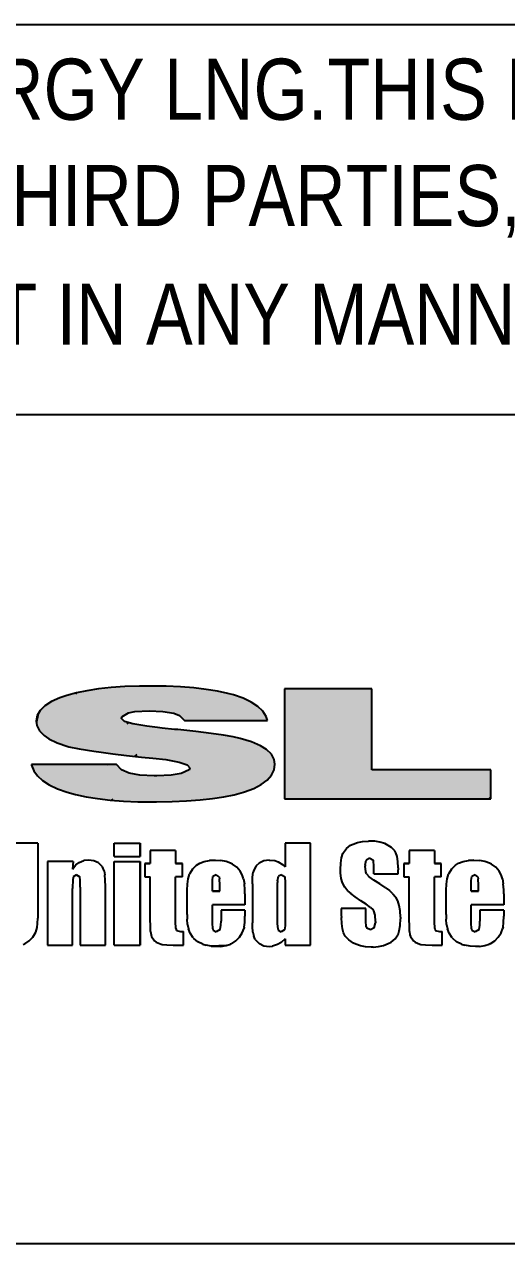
# Model space of a CAD drawing. Header units: millimetres. Extents: x -541 to 54, y -143 to 278.
# Drawn here: x -4.33 to 2.85, y -56.85 to -38.71 of the extents above; entities that cross this region are included whole.
import ezdxf

# ---------------------------------------------------------------- set-up
doc = ezdxf.new("R2010")
doc.units = ezdxf.units.MM
doc.styles.add('Arial Narrow', font='ARIALN.TTF', dxfattribs={"height": 0.2})

# ---------------------------------------------------------------- blocks, each defined once
blk = doc.blocks.new('Unknown-234527772-4032')
at = {"linetype": 'Continuous'}
for points in [[(-2.218, -48.555), (-2.448, -48.552), (-4.096, -48.914)], [(-2.448, -48.552), (-2.614, -48.553), (-4.096, -48.914)], [(-2.614, -48.553), (-2.833, -48.561), (-4.096, -48.914)], [(-2.004, -48.564), (-2.218, -48.555), (-4.096, -48.914)], [(-2.833, -48.561), (-3.037, -48.574), (-4.096, -48.914)], [(-1.804, -48.58), (-2.004, -48.564), (-4.096, -48.914)], [(-3.037, -48.574), (-3.225, -48.594), (-4.096, -48.914)], [(-1.621, -48.601), (-1.804, -48.58), (-4.096, -48.914)], [(-3.225, -48.594), (-3.397, -48.621), (-4.096, -48.914)], [(-1.452, -48.628), (-1.621, -48.601), (-4.096, -48.914)], [(0.846, -48.593), (-0.458, -48.593), (0.846, -49.796)], [(-0.458, -48.593), (-0.458, -50.231), (0.846, -49.796)], [(-3.397, -48.621), (-3.555, -48.652), (-4.096, -48.914)], [(-1.3, -48.662), (-1.452, -48.628), (-4.096, -48.914)], [(-3.555, -48.652), (-3.698, -48.691), (-4.096, -48.914)], [(-1.217, -48.684), (-1.3, -48.662), (-4.096, -48.914)], [(-1.072, -48.734), (-1.217, -48.684), (-4.096, -48.914)], [(-3.698, -48.691), (-3.799, -48.725), (-4.096, -48.914)], [(-3.799, -48.725), (-3.926, -48.782), (-4.096, -48.914)], [(-0.95, -48.791), (-1.072, -48.734), (-4.096, -48.914)], [(-3.926, -48.782), (-4.025, -48.844), (-4.096, -48.914)], [(-0.853, -48.856), (-0.95, -48.791), (-4.096, -48.914)], [(-4.139, -48.99), (-4.153, -49.073), (-4.096, -48.914)], [(-4.153, -49.073), (-4.143, -49.139), (-4.096, -48.914)], [(-4.143, -49.139), (-4.104, -49.217), (-4.096, -48.914)], [(-4.104, -49.217), (-4.035, -49.289), (-4.096, -48.914)], [(-0.78, -48.927), (-0.853, -48.856), (-4.096, -48.914)], [(-4.035, -49.289), (-3.965, -49.337), (-4.096, -48.914)], [(-3.965, -49.337), (-3.841, -49.397), (-4.096, -48.914)], [(-3.841, -49.397), (-3.684, -49.45), (-4.096, -48.914)], [(-3.684, -49.45), (-3.668, -49.455), (-4.096, -48.914)], [(-3.668, -49.455), (-3.514, -49.487), (-4.096, -48.914)], [(-3.514, -49.487), (-3.296, -49.522), (-4.096, -48.914)], [(-3.296, -49.522), (-3.186, -49.537), (-4.096, -48.914)], [(-3.186, -49.537), (-3.012, -49.56), (-4.096, -48.914)], [(-3.012, -49.56), (-2.81, -49.583), (-4.096, -48.914)], [(-2.81, -49.583), (-2.583, -49.608), (-4.096, -48.914)], [(-2.583, -49.608), (-2.415, -49.624), (-4.096, -48.914)], [(-2.415, -49.624), (-2.225, -49.646), (-4.096, -48.914)], [(-2.225, -49.646), (-2.026, -49.682), (-4.096, -48.914)], [(-2.026, -49.682), (-1.907, -49.723), (-4.096, -48.914)], [(-1.907, -49.723), (-0.914, -50.074), (-4.096, -48.914)], [(-0.914, -50.074), (-0.801, -50.015), (-4.096, -48.914)], [(-0.801, -50.015), (-0.713, -49.95), (-4.096, -48.914)], [(-0.713, -49.95), (-0.65, -49.878), (-4.096, -48.914)], [(-0.65, -49.878), (-0.612, -49.799), (-4.096, -48.914)], [(-0.612, -49.799), (-0.6, -49.714), (-4.096, -48.914)], [(-0.6, -49.714), (-0.61, -49.643), (-4.096, -48.914)], [(-0.61, -49.643), (-0.652, -49.566), (-4.096, -48.914)], [(-0.652, -49.566), (-0.724, -49.496), (-4.096, -48.914)], [(-0.724, -49.496), (-0.814, -49.442), (-4.096, -48.914)], [(-0.814, -49.442), (-0.949, -49.384), (-4.096, -48.914)], [(-0.949, -49.384), (-2.504, -49.151), (-4.096, -48.914)], [(-2.504, -49.151), (-2.715, -49.116), (-4.096, -48.914)], [(-2.715, -49.116), (-2.841, -49.077), (-4.096, -48.914)], [(-2.841, -49.077), (-2.883, -49.034), (-4.096, -48.914)], [(-2.883, -49.034), (-2.879, -49.011), (-4.096, -48.914)], [(-2.879, -49.011), (-2.781, -48.949), (-4.096, -48.914)], [(-2.781, -48.949), (-2.685, -48.932), (-4.096, -48.914)], [(-2.685, -48.932), (-2.47, -48.921), (-4.096, -48.914)], [(-2.47, -48.921), (-0.78, -48.927), (-4.096, -48.914)], [(-2.266, -48.93), (-0.78, -48.927), (-2.47, -48.921)], [(-0.73, -49.005), (-0.78, -48.927), (-2.266, -48.93)], [(-2.104, -48.957), (-0.71, -49.065), (-2.266, -48.93)], [(-0.71, -49.065), (-0.73, -49.005), (-2.266, -48.93)], [(-2.02, -48.99), (-0.71, -49.065), (-2.104, -48.957)], [(-2.349, -49.17), (-2.504, -49.151), (-0.949, -49.384)], [(-1.947, -49.065), (-0.71, -49.065), (-2.02, -48.99)], [(-2.277, -49.178), (-2.349, -49.17), (-0.949, -49.384)], [(-2.094, -49.196), (-2.277, -49.178), (-0.949, -49.384)], [(-2.043, -49.2), (-2.094, -49.196), (-0.949, -49.384)], [(-1.777, -49.229), (-2.043, -49.2), (-0.949, -49.384)], [(-1.55, -49.257), (-1.777, -49.229), (-0.949, -49.384)], [(-1.365, -49.283), (-1.55, -49.257), (-0.949, -49.384)], [(-1.219, -49.309), (-1.365, -49.283), (-0.949, -49.384)], [(-1.118, -49.331), (-1.219, -49.309), (-0.949, -49.384)], [(-2.958, -49.72), (-4.225, -49.72), (-2.881, -49.799)], [(-2.881, -49.799), (-4.225, -49.72), (-2.768, -49.848)], [(-2.768, -49.848), (-4.225, -49.72), (-2.612, -49.876)], [(-4.225, -49.72), (-4.223, -49.728), (-2.612, -49.876)], [(-4.223, -49.728), (-4.19, -49.811), (-2.612, -49.876)], [(-2.612, -49.876), (-4.19, -49.811), (-2.399, -49.887)], [(-4.19, -49.811), (-4.135, -49.888), (-2.399, -49.887)], [(-2.357, -49.887), (-4.058, -49.958), (-2.143, -49.879)], [(-4.058, -49.958), (-3.959, -50.022), (-2.143, -49.879)], [(-3.959, -50.022), (-3.837, -50.08), (-2.143, -49.879)], [(-3.837, -50.08), (-3.693, -50.13), (-2.143, -49.879)], [(-2.143, -49.879), (-3.693, -50.13), (-1.996, -49.855)], [(-3.693, -50.13), (-3.567, -50.165), (-1.996, -49.855)], [(-3.567, -50.165), (-3.41, -50.199), (-1.996, -49.855)], [(-3.41, -50.199), (-3.239, -50.227), (-1.996, -49.855)], [(-3.239, -50.227), (-3.054, -50.248), (-1.996, -49.855)], [(-3.054, -50.248), (-2.855, -50.264), (-1.996, -49.855)], [(-2.855, -50.264), (-2.642, -50.273), (-1.996, -49.855)], [(-1.996, -49.855), (-2.642, -50.273), (-1.876, -49.797)], [(-2.642, -50.273), (-2.415, -50.276), (-1.876, -49.797)], [(-2.415, -50.276), (-2.36, -50.276), (-1.876, -49.797)], [(-2.36, -50.276), (-2.13, -50.272), (-1.876, -49.797)], [(-2.13, -50.272), (-1.914, -50.262), (-1.876, -49.797)], [(-1.876, -49.797), (-1.914, -50.262), (-1.867, -49.768)], [(-1.914, -50.262), (-1.713, -50.247), (-1.867, -49.768)], [(-1.867, -49.768), (-1.36, -50.2), (-1.907, -49.723)], [(-1.36, -50.2), (-1.206, -50.168), (-1.907, -49.723)], [(-1.206, -50.168), (-1.068, -50.13), (-1.907, -49.723)], [(-1.068, -50.13), (-1.053, -50.125), (-1.907, -49.723)], [(-1.053, -50.125), (-0.914, -50.074), (-1.907, -49.723)], [(-1.713, -50.247), (-1.529, -50.227), (-1.867, -49.768)], [(-1.529, -50.227), (-1.36, -50.2), (-1.867, -49.768)], [(0.846, -49.796), (-0.458, -50.231), (2.616, -50.231)], [(2.616, -49.796), (0.846, -49.796), (2.616, -50.231)], [(-2.399, -49.887), (-4.135, -49.888), (-2.357, -49.887)], [(-4.135, -49.888), (-4.058, -49.958), (-2.357, -49.887)]]:
    blk.add_hatch(color=3, dxfattribs=at).paths.add_polyline_path(points)
at = {"color": 7, "linetype": 'Continuous'}
for p, q in [((-28.739, -38.713), (38.951, -38.707)), ((-40.196, -44.512), (38.989, -44.512)), ((-40.193, -44.512), (38.989, -44.512)), ((-40.219, -56.848), (38.989, -56.848))]:
    blk.add_line(p, q, dxfattribs=at)
at = {"color": 3, "linetype": 'Continuous'}
for p, q in [((-3.225, -48.594), (-3.397, -48.621)), ((-3.037, -48.574), (-3.225, -48.594)), ((-2.833, -48.561), (-3.037, -48.574)), ((-2.614, -48.553), (-2.833, -48.561)), ((-2.448, -48.552), (-2.614, -48.553)), ((-2.218, -48.555), (-2.448, -48.552)), ((-2.004, -48.564), (-2.218, -48.555)), ((-1.804, -48.58), (-2.004, -48.564)), ((-1.621, -48.601), (-1.804, -48.58)), ((-1.452, -48.628), (-1.621, -48.601)), ((-0.458, -48.593), (-0.458, -50.231)), ((0.846, -48.593), (-0.458, -48.593)), ((0.846, -49.796), (0.846, -48.593)), ((-3.926, -48.782), (-4.025, -48.844)), ((-3.799, -48.725), (-3.926, -48.782)), ((-3.698, -48.691), (-3.799, -48.725)), ((-3.555, -48.652), (-3.698, -48.691)), ((-3.562, -48.67), (-3.542, -48.649)), ((-3.397, -48.621), (-3.555, -48.652)), ((-1.3, -48.662), (-1.452, -48.628)), ((-1.217, -48.684), (-1.3, -48.662)), ((-1.072, -48.734), (-1.217, -48.684)), ((-0.95, -48.791), (-1.072, -48.734)), ((-0.853, -48.856), (-0.95, -48.791)), ((-4.096, -48.914), (-4.139, -48.99)), ((-4.025, -48.844), (-4.096, -48.914)), ((-2.879, -49.011), (-2.781, -48.949)), ((-2.781, -48.949), (-2.685, -48.932)), ((-2.685, -48.932), (-2.47, -48.921)), ((-2.47, -48.921), (-2.266, -48.93)), ((-2.266, -48.93), (-2.104, -48.957)), ((-2.104, -48.957), (-2.02, -48.99)), ((-0.78, -48.927), (-0.853, -48.856)), ((-0.73, -49.005), (-0.78, -48.927)), ((-4.139, -48.99), (-4.153, -49.073)), ((-4.153, -49.073), (-4.143, -49.139)), ((-4.143, -49.139), (-4.104, -49.217)), ((-2.883, -49.034), (-2.879, -49.011)), ((-2.841, -49.077), (-2.883, -49.034)), ((-2.715, -49.116), (-2.841, -49.077)), ((-2.801, -49.116), (-2.781, -49.096)), ((-2.504, -49.151), (-2.715, -49.116)), ((-2.349, -49.17), (-2.504, -49.151)), ((-2.02, -48.99), (-1.947, -49.065)), ((-1.947, -49.065), (-0.71, -49.065)), ((-0.71, -49.065), (-0.73, -49.005)), ((-4.104, -49.217), (-4.035, -49.289)), ((-4.035, -49.289), (-3.965, -49.337)), ((-3.965, -49.337), (-3.841, -49.397)), ((-2.277, -49.178), (-2.349, -49.17)), ((-2.094, -49.196), (-2.277, -49.178)), ((-2.043, -49.2), (-2.094, -49.196)), ((-1.777, -49.229), (-2.043, -49.2)), ((-1.55, -49.257), (-1.777, -49.229)), ((-1.365, -49.283), (-1.55, -49.257)), ((-1.219, -49.309), (-1.365, -49.283)), ((-1.118, -49.331), (-1.219, -49.309)), ((-0.949, -49.384), (-1.118, -49.331)), ((-3.841, -49.397), (-3.684, -49.45)), ((-3.684, -49.45), (-3.668, -49.455)), ((-3.668, -49.455), (-3.514, -49.487)), ((-3.514, -49.487), (-3.296, -49.522)), ((-3.296, -49.522), (-3.186, -49.537)), ((-0.814, -49.442), (-0.949, -49.384)), ((-0.724, -49.496), (-0.814, -49.442)), ((-0.652, -49.566), (-0.724, -49.496)), ((-3.186, -49.537), (-3.012, -49.56)), ((-3.012, -49.56), (-2.81, -49.583)), ((-2.81, -49.583), (-2.583, -49.608)), ((-2.678, -49.597), (-2.65, -49.57)), ((-2.583, -49.608), (-2.415, -49.624)), ((-2.415, -49.624), (-2.225, -49.646)), ((-2.225, -49.646), (-2.026, -49.682)), ((-2.026, -49.682), (-1.907, -49.723)), ((-0.61, -49.643), (-0.652, -49.566)), ((-0.6, -49.714), (-0.61, -49.643)), ((-2.958, -49.72), (-4.225, -49.72)), ((-4.225, -49.72), (-4.223, -49.728)), ((-4.223, -49.728), (-4.19, -49.811)), ((-4.19, -49.811), (-4.135, -49.888)), ((-3.107, -49.727), (-3.1, -49.72)), ((-2.881, -49.799), (-2.958, -49.72)), ((-2.768, -49.848), (-2.881, -49.799)), ((-2.612, -49.876), (-2.768, -49.848)), ((-2.399, -49.887), (-2.612, -49.876)), ((-2.143, -49.879), (-2.357, -49.887)), ((-1.996, -49.855), (-2.143, -49.879)), ((-1.876, -49.797), (-1.996, -49.855)), ((-1.907, -49.723), (-1.867, -49.768)), ((-1.867, -49.768), (-1.876, -49.797)), ((-0.713, -49.95), (-0.65, -49.878)), ((-0.65, -49.878), (-0.612, -49.799)), ((-0.612, -49.799), (-0.6, -49.714)), ((2.616, -49.796), (0.846, -49.796)), ((2.616, -50.231), (2.616, -49.796)), ((-4.135, -49.888), (-4.058, -49.958)), ((-4.058, -49.958), (-3.959, -50.022)), ((-3.959, -50.022), (-3.837, -50.08)), ((-2.357, -49.887), (-2.399, -49.887)), ((-0.914, -50.074), (-0.801, -50.015)), ((-0.801, -50.015), (-0.713, -49.95)), ((-3.837, -50.08), (-3.693, -50.13)), ((-3.693, -50.13), (-3.567, -50.165)), ((-3.567, -50.165), (-3.41, -50.199)), ((-3.41, -50.199), (-3.239, -50.227)), ((-3.239, -50.227), (-3.054, -50.248)), ((-3.054, -50.248), (-2.855, -50.264)), ((-3.025, -50.251), (-3.007, -50.233)), ((-1.914, -50.262), (-1.713, -50.247)), ((-1.713, -50.247), (-1.529, -50.227)), ((-1.529, -50.227), (-1.36, -50.2)), ((-1.36, -50.2), (-1.206, -50.168)), ((-1.206, -50.168), (-1.068, -50.13)), ((-1.068, -50.13), (-1.053, -50.125)), ((-1.053, -50.125), (-0.914, -50.074)), ((-0.458, -50.231), (2.616, -50.231)), ((2.586, -50.231), (2.616, -50.2)), ((-2.855, -50.264), (-2.642, -50.273)), ((-2.642, -50.273), (-2.415, -50.276)), ((-2.415, -50.276), (-2.36, -50.276)), ((-2.36, -50.276), (-2.13, -50.272)), ((-2.13, -50.272), (-1.914, -50.262)), ((-4.127, -50.889), (-4.517, -50.889)), ((-4.127, -50.889), (-4.127, -51.902)), ((-2.993, -51.087), (-2.993, -50.889)), ((-2.993, -50.889), (-2.607, -50.889)), ((-2.607, -50.889), (-2.607, -51.087)), ((-2.607, -51.087), (-2.607, -50.889)), ((-2.607, -50.889), (-2.607, -50.889)), ((-2.607, -51.087), (-2.607, -50.889)), ((-0.07, -50.889), (-0.445, -50.889)), ((-0.445, -50.889), (-0.445, -51.241)), ((-0.07, -52.405), (-0.07, -50.889)), ((0.423, -51.029), (0.467, -50.969)), ((0.467, -50.969), (0.529, -50.921)), ((0.529, -50.921), (0.565, -50.903)), ((0.565, -50.903), (0.632, -50.878)), ((0.632, -50.878), (0.708, -50.863)), ((0.708, -50.863), (0.793, -50.858)), ((0.802, -50.858), (0.793, -50.858)), ((0.888, -50.862), (0.802, -50.858)), ((0.966, -50.874), (0.888, -50.862)), ((1.036, -50.896), (0.966, -50.874)), ((1.062, -50.907), (1.036, -50.896)), ((1.136, -50.952), (1.062, -50.907)), ((1.187, -51.003), (1.136, -50.952)), ((-3.512, -51.175), (-3.442, -51.147)), ((-3.377, -51.14), (-3.442, -51.147)), ((-3.294, -51.15), (-3.377, -51.14)), ((-3.227, -51.18), (-3.294, -51.15)), ((-2.993, -51.087), (-2.607, -51.087)), ((-2.077, -50.997), (-2.454, -50.997)), ((-2.454, -50.997), (-2.454, -51.192)), ((-2.077, -50.997), (-2.077, -51.192)), ((-1.65, -51.162), (-1.573, -51.145)), ((-1.573, -51.145), (-1.49, -51.14)), ((-1.573, -51.145), (-1.49, -51.14)), ((-1.49, -51.14), (-1.573, -51.145)), ((-1.49, -51.14), (-1.404, -51.145)), ((-1.49, -51.14), (-1.49, -51.14)), ((-1.326, -51.16), (-1.404, -51.145)), ((-0.765, -51.152), (-0.833, -51.185)), ((-0.686, -51.14), (-0.765, -51.152)), ((-0.686, -51.14), (-0.677, -51.14)), ((-0.677, -51.14), (-0.599, -51.149)), ((-0.599, -51.149), (-0.549, -51.166)), ((0.382, -51.186), (0.395, -51.107)), ((0.395, -51.107), (0.415, -51.045)), ((0.415, -51.045), (0.423, -51.029)), ((0.744, -51.216), (0.762, -51.143)), ((0.815, -51.114), (0.762, -51.143)), ((0.815, -51.114), (0.861, -51.136)), ((0.861, -51.136), (0.867, -51.148)), ((0.875, -51.235), (0.867, -51.148)), ((1.204, -51.032), (1.187, -51.003)), ((1.221, -51.088), (1.204, -51.032)), ((1.233, -51.163), (1.221, -51.088)), ((1.777, -50.997), (1.402, -50.997)), ((1.402, -50.997), (1.402, -51.192)), ((1.777, -50.997), (1.777, -51.192)), ((2.205, -51.162), (2.282, -51.145)), ((2.282, -51.145), (2.364, -51.14)), ((2.282, -51.145), (2.364, -51.14)), ((2.364, -51.14), (2.282, -51.145)), ((2.364, -51.14), (2.451, -51.145)), ((2.364, -51.14), (2.364, -51.14)), ((2.528, -51.16), (2.451, -51.145)), ((-3.605, -51.163), (-3.987, -51.163)), ((-3.987, -51.163), (-3.987, -52.405)), ((-3.605, -51.163), (-3.612, -51.276)), ((-3.612, -51.276), (-3.563, -51.213)), ((-3.612, -51.276), (-3.612, -51.276)), ((-3.563, -51.213), (-3.512, -51.175)), ((-3.227, -51.18), (-3.219, -51.186)), ((-3.165, -51.243), (-3.219, -51.186)), ((-3.14, -51.301), (-3.165, -51.243)), ((-3.14, -51.301), (-3.13, -51.359)), ((-2.993, -52.405), (-2.993, -51.163)), ((-2.993, -51.163), (-2.607, -51.163)), ((-2.607, -51.163), (-2.607, -52.405)), ((-2.607, -52.405), (-2.607, -51.163)), ((-2.607, -51.163), (-2.607, -51.163)), ((-2.607, -52.405), (-2.607, -51.163)), ((-2.534, -51.192), (-2.534, -51.389)), ((-2.534, -51.192), (-2.534, -51.192)), ((-2.534, -51.192), (-2.454, -51.192)), ((-2.454, -51.192), (-2.534, -51.192)), ((-2.454, -51.192), (-2.534, -51.192)), ((-1.976, -51.192), (-2.077, -51.192)), ((-2.077, -51.192), (-1.976, -51.192)), ((-2.077, -51.192), (-1.976, -51.192)), ((-1.976, -51.389), (-1.976, -51.192)), ((-1.976, -51.192), (-1.976, -51.192)), ((-1.862, -51.334), (-1.87, -51.353)), ((-1.862, -51.334), (-1.82, -51.27)), ((-1.82, -51.27), (-1.764, -51.217)), ((-1.764, -51.217), (-1.718, -51.189)), ((-1.718, -51.189), (-1.65, -51.162)), ((-1.258, -51.185), (-1.326, -51.16)), ((-1.229, -51.2), (-1.258, -51.185)), ((-1.164, -51.248), (-1.229, -51.2)), ((-1.115, -51.307), (-1.164, -51.248)), ((-1.086, -51.36), (-1.115, -51.307)), ((-0.931, -51.395), (-0.923, -51.321)), ((-0.915, -51.291), (-0.923, -51.321)), ((-0.88, -51.226), (-0.915, -51.291)), ((-0.833, -51.185), (-0.88, -51.226)), ((-0.549, -51.166), (-0.484, -51.205)), ((-0.484, -51.205), (-0.445, -51.241)), ((0.378, -51.283), (0.382, -51.186)), ((0.379, -51.333), (0.378, -51.283)), ((0.39, -51.414), (0.379, -51.333)), ((0.744, -51.216), (0.744, -51.231)), ((0.753, -51.316), (0.744, -51.231)), ((0.764, -51.345), (0.753, -51.316)), ((0.875, -51.348), (0.875, -51.235)), ((1.238, -51.258), (1.233, -51.163)), ((1.238, -51.258), (1.238, -51.288)), ((1.238, -51.348), (1.238, -51.288)), ((1.32, -51.192), (1.32, -51.389)), ((1.32, -51.192), (1.32, -51.192)), ((1.32, -51.192), (1.402, -51.192)), ((1.402, -51.192), (1.32, -51.192)), ((1.402, -51.192), (1.32, -51.192)), ((1.878, -51.192), (1.777, -51.192)), ((1.777, -51.192), (1.878, -51.192)), ((1.777, -51.192), (1.878, -51.192)), ((1.878, -51.389), (1.878, -51.192)), ((1.878, -51.192), (1.878, -51.192)), ((1.994, -51.334), (1.985, -51.353)), ((1.994, -51.334), (2.034, -51.27)), ((2.034, -51.27), (2.091, -51.217)), ((2.091, -51.217), (2.136, -51.189)), ((2.136, -51.189), (2.205, -51.162)), ((2.597, -51.185), (2.528, -51.16)), ((2.625, -51.2), (2.597, -51.185)), ((2.69, -51.248), (2.625, -51.2)), ((2.74, -51.307), (2.69, -51.248)), ((2.769, -51.36), (2.74, -51.307)), ((-3.609, -51.445), (-3.612, -51.542)), ((-3.602, -51.392), (-3.609, -51.445)), ((-3.552, -51.36), (-3.602, -51.392)), ((-3.552, -51.36), (-3.506, -51.388)), ((-3.5, -51.44), (-3.506, -51.388)), ((-3.497, -51.544), (-3.5, -51.44)), ((-3.124, -51.44), (-3.13, -51.359)), ((-3.122, -51.535), (-3.124, -51.44)), ((-2.534, -51.389), (-2.454, -51.389)), ((-2.454, -52.02), (-2.454, -51.389)), ((-2.077, -52.054), (-2.077, -51.389)), ((-1.976, -51.389), (-2.077, -51.389)), ((-1.906, -51.591), (-1.901, -51.499)), ((-1.901, -51.499), (-1.889, -51.42)), ((-1.889, -51.42), (-1.87, -51.353)), ((-1.53, -51.513), (-1.529, -51.444)), ((-1.53, -51.603), (-1.53, -51.513)), ((-1.529, -51.444), (-1.521, -51.383)), ((-1.473, -51.36), (-1.521, -51.383)), ((-1.431, -51.388), (-1.473, -51.36)), ((-1.431, -51.388), (-1.425, -51.418)), ((-1.421, -51.513), (-1.425, -51.418)), ((-1.421, -51.603), (-1.421, -51.513)), ((-1.066, -51.422), (-1.086, -51.36)), ((-1.066, -51.422), (-1.053, -51.496)), ((-1.046, -51.583), (-1.053, -51.496)), ((-0.933, -51.493), (-0.931, -51.395)), ((-0.933, -51.493), (-0.933, -52.075)), ((-0.559, -51.451), (-0.547, -51.381)), ((-0.559, -51.451), (-0.559, -51.475)), ((-0.559, -52.083), (-0.559, -51.475)), ((-0.503, -51.36), (-0.547, -51.381)), ((-0.503, -51.36), (-0.456, -51.383)), ((-0.456, -51.383), (-0.453, -51.392)), ((-0.453, -51.392), (-0.445, -51.475)), ((-0.445, -51.475), (-0.445, -52.05)), ((0.409, -51.482), (0.39, -51.414)), ((0.441, -51.545), (0.409, -51.482)), ((0.764, -51.345), (0.806, -51.391)), ((0.874, -51.438), (0.806, -51.391)), ((0.965, -51.494), (0.874, -51.438)), ((0.875, -51.348), (1.238, -51.348)), ((1.043, -51.547), (0.965, -51.494)), ((1.32, -51.389), (1.402, -51.389)), ((1.402, -52.02), (1.402, -51.389)), ((1.777, -52.054), (1.777, -51.389)), ((1.878, -51.389), (1.777, -51.389)), ((1.95, -51.591), (1.954, -51.499)), ((1.954, -51.499), (1.966, -51.42)), ((1.966, -51.42), (1.985, -51.353)), ((2.325, -51.444), (2.334, -51.383)), ((2.325, -51.513), (2.325, -51.444)), ((2.325, -51.603), (2.325, -51.513)), ((2.382, -51.36), (2.334, -51.383)), ((2.423, -51.388), (2.382, -51.36)), ((2.423, -51.388), (2.43, -51.418)), ((2.434, -51.513), (2.43, -51.418)), ((2.434, -51.603), (2.434, -51.513)), ((2.788, -51.422), (2.769, -51.36)), ((2.788, -51.422), (2.802, -51.496)), ((2.809, -51.583), (2.802, -51.496)), ((-3.612, -51.542), (-3.612, -51.565)), ((-3.612, -52.405), (-3.612, -51.565)), ((-3.497, -51.544), (-3.497, -52.405)), ((-3.122, -52.405), (-3.122, -51.535)), ((-1.906, -51.953), (-1.906, -51.591)), ((-1.53, -51.603), (-1.53, -51.603)), ((-1.53, -51.603), (-1.421, -51.603)), ((-1.421, -51.603), (-1.53, -51.603)), ((-1.421, -51.603), (-1.53, -51.603)), ((-1.045, -51.641), (-1.046, -51.583)), ((-1.045, -51.641), (-1.045, -51.806)), ((0.488, -51.603), (0.441, -51.545)), ((0.488, -51.603), (0.488, -51.604)), ((0.488, -51.604), (0.531, -51.639)), ((0.595, -51.686), (0.531, -51.639)), ((0.681, -51.745), (0.595, -51.686)), ((1.043, -51.547), (1.107, -51.596)), ((1.157, -51.641), (1.107, -51.596)), ((1.157, -51.641), (1.194, -51.682)), ((1.203, -51.694), (1.194, -51.682)), ((1.231, -51.748), (1.203, -51.694)), ((1.95, -51.953), (1.95, -51.591)), ((2.325, -51.603), (2.325, -51.603)), ((2.325, -51.603), (2.434, -51.603)), ((2.434, -51.603), (2.325, -51.603)), ((2.434, -51.603), (2.325, -51.603)), ((2.81, -51.641), (2.809, -51.583)), ((2.81, -51.641), (2.81, -51.806)), ((-1.53, -52.074), (-1.53, -51.806)), ((-1.045, -51.806), (-1.53, -51.806)), ((0.753, -51.861), (0.39, -51.861)), ((0.39, -51.861), (0.39, -51.961)), ((0.76, -51.799), (0.681, -51.745)), ((0.753, -52.046), (0.753, -51.861)), ((0.825, -51.848), (0.76, -51.799)), ((0.825, -51.848), (0.863, -51.883)), ((1.251, -51.815), (1.231, -51.748)), ((1.265, -51.896), (1.251, -51.815)), ((2.325, -52.074), (2.325, -51.806)), ((2.81, -51.806), (2.325, -51.806)), ((-4.132, -52.084), (-4.128, -52.004)), ((-4.127, -51.902), (-4.128, -52.004)), ((-2.453, -52.125), (-2.454, -52.02)), ((-2.074, -52.158), (-2.077, -52.054)), ((-1.906, -51.953), (-1.904, -52.019)), ((-1.898, -52.101), (-1.904, -52.019)), ((-1.402, -52.11), (-1.4, -52.05)), ((-1.045, -51.886), (-1.4, -51.886)), ((-1.4, -51.886), (-1.4, -52.05)), ((-1.048, -52.071), (-1.045, -51.978)), ((-1.045, -51.886), (-1.045, -51.978)), ((-0.445, -52.05), (-0.446, -52.119)), ((0.39, -51.961), (0.391, -51.996)), ((0.396, -52.086), (0.391, -51.996)), ((0.761, -52.136), (0.753, -52.046)), ((0.863, -51.883), (0.873, -51.895)), ((0.892, -51.959), (0.873, -51.895)), ((0.899, -52.057), (0.892, -51.959)), ((0.899, -52.057), (0.899, -52.076)), ((1.27, -51.991), (1.265, -51.896)), ((1.267, -52.114), (1.271, -52.017)), ((1.27, -51.991), (1.271, -52.017)), ((1.403, -52.125), (1.402, -52.02)), ((1.781, -52.158), (1.777, -52.054)), ((1.95, -51.953), (1.951, -52.019)), ((1.958, -52.101), (1.951, -52.019)), ((2.453, -52.11), (2.455, -52.05)), ((2.81, -51.886), (2.455, -51.886)), ((2.455, -51.886), (2.455, -52.05)), ((2.807, -52.071), (2.81, -51.978)), ((2.81, -51.886), (2.81, -51.978)), ((-4.203, -52.286), (-4.16, -52.213)), ((-4.16, -52.213), (-4.138, -52.144)), ((-4.138, -52.142), (-4.132, -52.084)), ((-4.138, -52.142), (-4.138, -52.144)), ((-2.449, -52.206), (-2.453, -52.125)), ((-2.449, -52.206), (-2.443, -52.254)), ((-2.074, -52.158), (-2.065, -52.19)), ((-2.065, -52.19), (-2.005, -52.204)), ((-2.005, -52.204), (-1.961, -52.205)), ((-1.961, -52.405), (-1.961, -52.205)), ((-1.898, -52.101), (-1.885, -52.164)), ((-1.86, -52.231), (-1.885, -52.164)), ((-1.815, -52.297), (-1.86, -52.231)), ((-1.524, -52.164), (-1.53, -52.074)), ((-1.524, -52.164), (-1.519, -52.183)), ((-1.519, -52.183), (-1.472, -52.207)), ((-1.415, -52.174), (-1.472, -52.207)), ((-1.415, -52.174), (-1.402, -52.11)), ((-1.127, -52.287), (-1.086, -52.222)), ((-1.086, -52.222), (-1.059, -52.155)), ((-1.057, -52.141), (-1.059, -52.155)), ((-1.057, -52.141), (-1.048, -52.071)), ((-0.933, -52.128), (-0.933, -52.075)), ((-0.927, -52.213), (-0.933, -52.128)), ((-0.927, -52.213), (-0.915, -52.274)), ((-0.552, -52.17), (-0.559, -52.083)), ((-0.552, -52.17), (-0.548, -52.183)), ((-0.548, -52.183), (-0.506, -52.207)), ((-0.457, -52.18), (-0.506, -52.207)), ((-0.446, -52.119), (-0.457, -52.18)), ((0.407, -52.162), (0.396, -52.086)), ((0.425, -52.224), (0.407, -52.162)), ((0.449, -52.273), (0.425, -52.224)), ((0.761, -52.136), (0.768, -52.156)), ((0.823, -52.18), (0.768, -52.156)), ((0.881, -52.149), (0.823, -52.18)), ((0.823, -52.18), (0.823, -52.18)), ((0.881, -52.149), (0.899, -52.076)), ((1.235, -52.252), (1.254, -52.192)), ((1.254, -52.192), (1.267, -52.114)), ((1.406, -52.206), (1.403, -52.125)), ((1.406, -52.206), (1.412, -52.254)), ((1.781, -52.158), (1.79, -52.19)), ((1.79, -52.19), (1.85, -52.204)), ((1.85, -52.204), (1.894, -52.205)), ((1.894, -52.405), (1.894, -52.205)), ((1.958, -52.101), (1.969, -52.164)), ((1.995, -52.231), (1.969, -52.164)), ((2.039, -52.297), (1.995, -52.231)), ((2.33, -52.164), (2.325, -52.074)), ((2.33, -52.164), (2.336, -52.183)), ((2.336, -52.183), (2.383, -52.207)), ((2.441, -52.174), (2.383, -52.207)), ((2.441, -52.174), (2.453, -52.11)), ((2.728, -52.287), (2.77, -52.222)), ((2.77, -52.222), (2.796, -52.155)), ((2.799, -52.141), (2.796, -52.155)), ((2.799, -52.141), (2.807, -52.071)), ((-4.348, -52.398), (-4.322, -52.386)), ((-4.322, -52.386), (-4.257, -52.343)), ((-4.257, -52.343), (-4.204, -52.287)), ((-4.203, -52.286), (-4.204, -52.287)), ((-3.987, -52.405), (-3.612, -52.405)), ((-3.497, -52.405), (-3.122, -52.405)), ((-2.993, -52.405), (-2.607, -52.405)), ((-2.443, -52.254), (-2.436, -52.28)), ((-2.436, -52.28), (-2.392, -52.343)), ((-2.392, -52.343), (-2.367, -52.364)), ((-2.367, -52.364), (-2.295, -52.393)), ((-2.295, -52.393), (-2.278, -52.396)), ((-2.278, -52.396), (-2.209, -52.402)), ((-2.209, -52.402), (-2.112, -52.405)), ((-2.112, -52.405), (-1.961, -52.405)), ((-1.815, -52.297), (-1.806, -52.307)), ((-1.748, -52.355), (-1.806, -52.307)), ((-1.674, -52.392), (-1.748, -52.355)), ((-1.674, -52.392), (-1.624, -52.408)), ((-1.549, -52.423), (-1.624, -52.408)), ((-1.327, -52.413), (-1.549, -52.423)), ((-1.327, -52.413), (-1.549, -52.423)), ((-1.549, -52.423), (-1.407, -52.425)), ((-1.464, -52.427), (-1.549, -52.423)), ((-1.549, -52.423), (-1.407, -52.425)), ((-1.407, -52.425), (-1.464, -52.427)), ((-1.407, -52.425), (-1.327, -52.413)), ((-1.327, -52.413), (-1.26, -52.391)), ((-1.247, -52.386), (-1.26, -52.391)), ((-1.247, -52.386), (-1.181, -52.343)), ((-1.181, -52.343), (-1.127, -52.287)), ((-0.892, -52.323), (-0.915, -52.274)), ((-0.892, -52.323), (-0.834, -52.381)), ((-0.834, -52.381), (-0.83, -52.384)), ((-0.83, -52.384), (-0.762, -52.416)), ((-0.762, -52.416), (-0.682, -52.427)), ((-0.682, -52.427), (-0.633, -52.423)), ((-0.558, -52.399), (-0.633, -52.423)), ((-0.507, -52.369), (-0.558, -52.399)), ((-0.445, -52.315), (-0.507, -52.369)), ((-0.445, -52.315), (-0.445, -52.405)), ((-0.445, -52.405), (-0.07, -52.405)), ((0.5, -52.329), (0.449, -52.273)), ((0.57, -52.377), (0.5, -52.329)), ((0.604, -52.393), (0.57, -52.377)), ((0.674, -52.417), (0.604, -52.393)), ((0.752, -52.431), (0.674, -52.417)), ((0.944, -52.429), (1.019, -52.411)), ((1.019, -52.411), (1.087, -52.384)), ((1.087, -52.384), (1.13, -52.361)), ((1.13, -52.361), (1.192, -52.312)), ((1.192, -52.312), (1.233, -52.255)), ((1.235, -52.252), (1.233, -52.255)), ((1.412, -52.254), (1.418, -52.28)), ((1.418, -52.28), (1.464, -52.343)), ((1.464, -52.343), (1.489, -52.364)), ((1.489, -52.364), (1.56, -52.393)), ((1.56, -52.393), (1.576, -52.396)), ((1.576, -52.396), (1.646, -52.402)), ((1.646, -52.402), (1.742, -52.405)), ((1.742, -52.405), (1.894, -52.405)), ((2.039, -52.297), (2.049, -52.307)), ((2.106, -52.355), (2.049, -52.307)), ((2.181, -52.392), (2.106, -52.355)), ((2.181, -52.392), (2.23, -52.408)), ((2.307, -52.423), (2.23, -52.408)), ((2.39, -52.427), (2.307, -52.423)), ((2.448, -52.425), (2.39, -52.427)), ((2.448, -52.425), (2.527, -52.413)), ((2.527, -52.413), (2.594, -52.391)), ((2.608, -52.386), (2.594, -52.391)), ((2.608, -52.386), (2.674, -52.343)), ((2.674, -52.343), (2.728, -52.287)), ((0.837, -52.436), (0.752, -52.431)), ((0.862, -52.436), (0.837, -52.436)), ((0.862, -52.436), (0.944, -52.429))]:
    blk.add_line(p, q, dxfattribs=at)
at = {"color": 7, "linetype": 'Continuous', "style": 'Arial Narrow'}
for s, height, p in [('THIS DOCUMENT IS PROPERTY OF QATARENERGY LNG.THIS DRAWING OR MATERIAL DESCRIBED THEREON MAY NOT BE COPIED', 0.909632, (-28.529, -40.127)), ('OR DISCLOSED IN ANY FORM OR MEDIUM TO THIRD PARTIES, OR USED FOR OTHER THAN THE PURPOSE FOR WHICH', 0.90963, (-28.546, -41.709)), ('IT HAS BEEN PROVIDED, IN WHOLE OR IN PART IN ANY MANNER EXCEPT AS EXPRESSLY PERMITTED BY QATARENERGY LNG.', 0.909632, (-28.336, -43.473))]:
    blk.add_text(s, height=height, dxfattribs=at).set_placement(p)

msp = doc.modelspace()

# ---------------------------------------------------------------- block references
msp.add_blockref('Unknown-234527772-4032', (0, 0))

doc.saveas('drawing.dxf')
